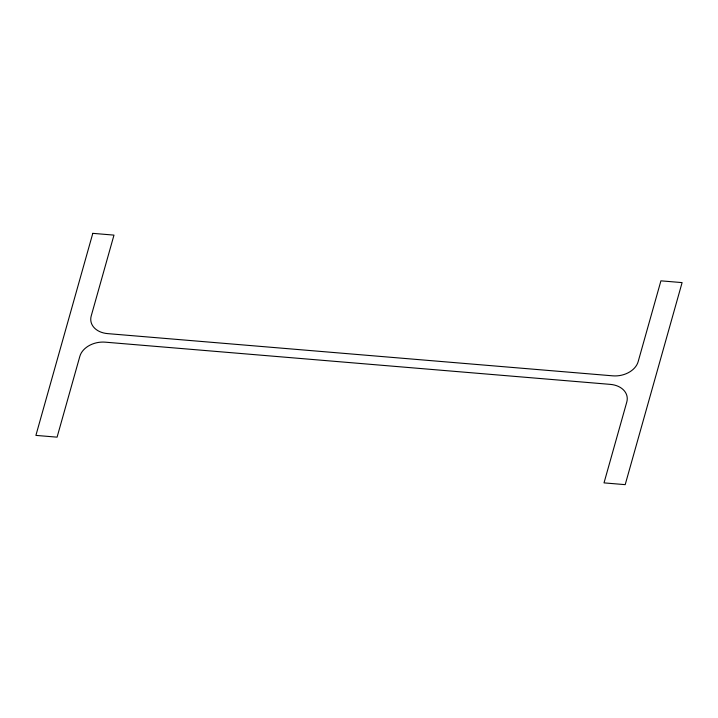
<?xml version="1.0" encoding="UTF-8"?>
<svg xmlns="http://www.w3.org/2000/svg" width="718" height="718" viewBox="0 0 718 718"><rect width="100%" height="100%" fill="white"/><g stroke="black" fill="none" stroke-linecap="round" stroke-linejoin="round"><path stroke-width="1.08" d="M92.802 233.35L35.9 435.395L57.081 437.163L79.851 356.316A21.531 15.823 -9.5 0 1 105.25 342.163L610.345 384.381A21.531 15.823 -9.5 0 1 626.787 402.035L604.017 482.882L625.198 484.65L682.1 282.605L660.919 280.837L638.149 361.684A21.531 15.823 -9.5 0 1 612.75 375.837L107.655 333.619A21.531 15.823 -9.5 0 1 91.213 315.965L113.983 235.118L92.802 233.35"/></g></svg>
